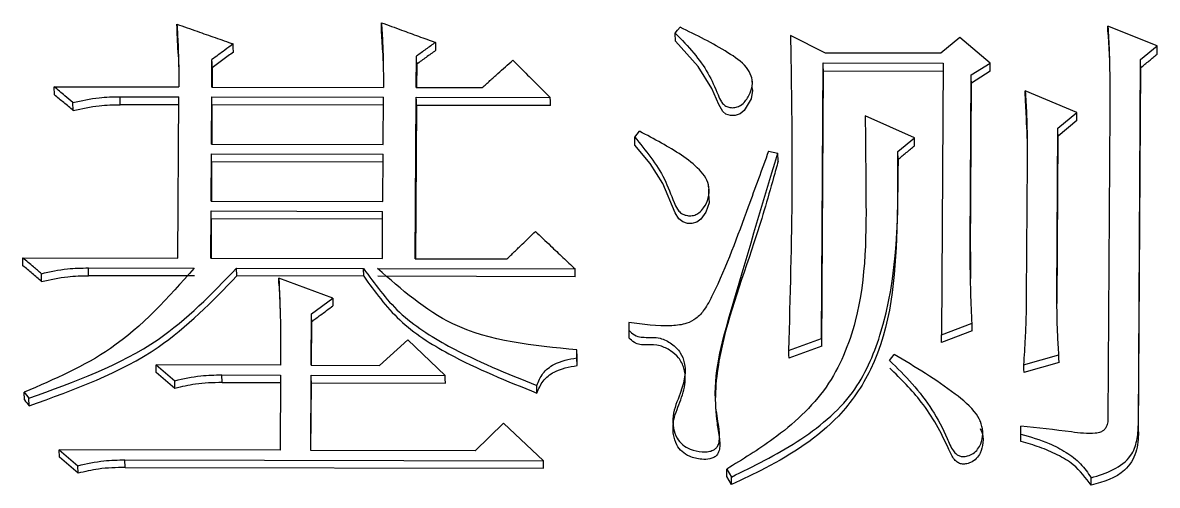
# Model space of a CAD drawing. Header units: millimetres. Extents: x 2448 to 4397, y 790 to 2168.
# Drawn here: x 2854.593 to 2859.292, y 1972.935 to 1974.851 of the extents above; entities that cross this region are included whole.
import ezdxf

# ---------------------------------------------------------------- set-up
doc = ezdxf.new("R2010")
doc.units = ezdxf.units.MM

msp = doc.modelspace()

# ---------------------------------------------------------------- linework, layer by layer
at = {"color": 7, "linetype": 'Continuous', "lineweight": 25}
for p, q in [((2856.0796, 1974.8171), (2856.0788, 1974.8508)), ((2855.2374, 1974.7233), (2855.2326, 1974.8108)), ((2856.0848, 1974.7263), (2856.0796, 1974.8171)), ((2857.2963, 1974.774), (2857.2955, 1974.8076)), ((2857.918, 1974.725), (2857.7724, 1974.7984)), ((2859.2909, 1974.7545), (2859.0869, 1974.8362)), ((2858.4733, 1974.7888), (2858.395, 1974.724)), ((2858.5992, 1974.6829), (2858.4733, 1974.7888)), ((2859.2224, 1974.6978), (2859.2909, 1974.7545)), ((2855.2374, 1974.7233), (2855.2392, 1974.6622)), ((2856.0849, 1974.7261), (2856.0866, 1974.6563)), ((2856.2232, 1974.5823), (2856.224, 1974.7124)), ((2858.395, 1974.724), (2857.918, 1974.725)), ((2855.3763, 1974.5842), (2855.377, 1974.698)), ((2855.3777, 1974.6645), (2855.3772, 1974.5842)), ((2856.2248, 1974.6789), (2856.2242, 1974.5823)), ((2857.9012, 1973.5424), (2857.908, 1974.6844)), ((2857.908, 1974.6844), (2858.4045, 1974.6833)), ((2858.4045, 1974.6833), (2858.3978, 1973.5577)), ((2858.5211, 1974.6343), (2858.5992, 1974.6829)), ((2859.2133, 1973.1872), (2859.2224, 1974.6978)), ((2859.2141, 1973.1558), (2859.2231, 1974.6643)), ((2857.6137, 1974.605), (2857.6135, 1974.6165)), ((2857.9019, 1973.5105), (2857.9088, 1974.6509)), ((2857.9088, 1974.6509), (2858.4053, 1974.6499)), ((2858.5168, 1973.9336), (2858.5211, 1974.6343)), ((2858.6, 1974.6495), (2858.5218, 1974.6009)), ((2854.724, 1974.5856), (2855.24, 1974.5845)), ((2854.7248, 1974.5523), (2854.724, 1974.5856)), ((2855.3763, 1974.5842), (2856.0869, 1974.5826)), ((2856.2232, 1974.5823), (2856.4958, 1974.5818)), ((2857.6142, 1974.5828), (2857.614, 1974.5929)), ((2858.5176, 1973.9012), (2858.5218, 1974.6009)), ((2858.9582, 1974.4788), (2858.7446, 1974.5688)), ((2859.0945, 1974.5887), (2859.0948, 1974.5698)), ((2854.8023, 1974.4871), (2854.8015, 1974.5203)), ((2854.9964, 1974.5443), (2855.2397, 1974.5438)), ((2854.9971, 1974.5111), (2854.9964, 1974.5443)), ((2855.2357, 1973.8753), (2855.2397, 1974.5438)), ((2855.3748, 1974.3481), (2855.376, 1974.5435)), ((2855.376, 1974.5435), (2856.0867, 1974.542)), ((2855.3768, 1974.5102), (2855.376, 1974.5435)), ((2856.0855, 1974.3466), (2856.0867, 1974.542)), ((2856.219, 1973.8732), (2856.223, 1974.5417)), ((2856.223, 1974.5417), (2856.7779, 1974.5405)), ((2855.2405, 1974.5105), (2854.9971, 1974.5111)), ((2855.3768, 1974.5102), (2855.3758, 1974.3481)), ((2856.0865, 1974.5087), (2855.3768, 1974.5102)), ((2856.2237, 1974.5084), (2856.2199, 1973.8732)), ((2856.7786, 1974.5072), (2856.2237, 1974.5084)), ((2858.8799, 1974.4139), (2858.9582, 1974.4788)), ((2859.0945, 1974.4867), (2859.0869, 1973.2121)), ((2858.2858, 1974.3745), (2858.082, 1974.4644)), ((2858.7506, 1974.4288), (2858.7525, 1974.3498)), ((2858.9589, 1974.4457), (2858.8807, 1974.3808)), ((2857.1282, 1974.344), (2857.1274, 1974.377)), ((2858.8758, 1973.7203), (2858.8799, 1974.4139)), ((2858.8765, 1973.6882), (2858.8807, 1974.3808)), ((2855.3748, 1974.3481), (2856.0855, 1974.3466)), ((2858.2173, 1974.3176), (2858.2858, 1974.3745)), ((2855.3734, 1974.1118), (2855.3746, 1974.3074)), ((2855.3746, 1974.3074), (2856.0853, 1974.3059)), ((2855.3754, 1974.2745), (2855.3746, 1974.3074)), ((2856.0841, 1974.1102), (2856.0853, 1974.3059)), ((2857.6819, 1974.3187), (2857.7208, 1974.3105)), ((2857.7216, 1974.2776), (2857.7208, 1974.3105)), ((2858.2181, 1974.2846), (2858.2173, 1974.3176)), ((2855.3754, 1974.2745), (2855.3744, 1974.1118)), ((2856.0851, 1974.273), (2855.3754, 1974.2745)), ((2858.7525, 1974.2757), (2858.7492, 1973.7206)), ((2857.4337, 1974.1716), (2857.4336, 1974.1738)), ((2857.4344, 1974.1407), (2857.4339, 1974.1611)), ((2855.3734, 1974.1118), (2856.0841, 1974.1102)), ((2855.372, 1973.875), (2855.3732, 1974.071)), ((2855.3732, 1974.071), (2856.0838, 1974.0694)), ((2855.3739, 1974.0384), (2855.3732, 1974.071)), ((2856.0827, 1973.8735), (2856.0838, 1974.0694)), ((2855.3739, 1974.0384), (2855.373, 1973.875)), ((2856.0836, 1974.0368), (2855.3739, 1974.0384)), ((2858.5176, 1973.9012), (2858.5168, 1973.9336)), ((2854.5932, 1973.8767), (2855.2357, 1973.8753)), ((2854.594, 1973.8444), (2854.5932, 1973.8767)), ((2855.372, 1973.875), (2856.0827, 1973.8735)), ((2856.219, 1973.8732), (2856.5986, 1973.8724)), ((2854.6714, 1973.7789), (2854.6707, 1973.8111)), ((2854.8655, 1973.8352), (2855.3036, 1973.8343)), ((2854.8663, 1973.803), (2854.8655, 1973.8352)), ((2855.4788, 1973.8339), (2856.0046, 1973.8328)), ((2855.4796, 1973.8017), (2855.4788, 1973.8339)), ((2856.0053, 1973.8005), (2856.0046, 1973.8328)), ((2856.0629, 1973.8327), (2856.8807, 1973.8309)), ((2855.3043, 1973.802), (2854.8663, 1973.803)), ((2856.0053, 1973.8005), (2855.4796, 1973.8017)), ((2855.8773, 1973.7104), (2855.6538, 1973.7927)), ((2856.8815, 1973.7986), (2856.0637, 1973.8004)), ((2855.6546, 1973.7605), (2855.6588, 1973.6472)), ((2858.8765, 1973.6882), (2858.8758, 1973.7203)), ((2855.7892, 1973.6452), (2855.8773, 1973.7104)), ((2855.788, 1973.4323), (2855.7892, 1973.6452)), ((2855.7889, 1973.4323), (2855.79, 1973.6132)), ((2857.1033, 1973.6095), (2857.1031, 1973.5769)), ((2857.1031, 1973.5769), (2857.1039, 1973.545)), ((2858.3978, 1973.5577), (2858.5246, 1973.6066)), ((2855.6612, 1973.5374), (2855.6613, 1973.5294)), ((2856.1878, 1973.5379), (2856.0703, 1973.4317)), ((2856.3427, 1973.3902), (2856.1878, 1973.5379)), ((2857.7646, 1973.4936), (2857.9012, 1973.5424)), ((2858.3985, 1973.5258), (2858.3978, 1973.5577)), ((2858.5254, 1973.5746), (2858.3985, 1973.5258)), ((2856.8882, 1973.4627), (2856.8884, 1973.4955)), ((2856.8892, 1973.4637), (2856.8884, 1973.4955)), ((2857.9019, 1973.5105), (2857.7654, 1973.4618)), ((2856.889, 1973.431), (2856.8882, 1973.4627)), ((2856.889, 1973.431), (2856.8892, 1973.4637)), ((2858.7378, 1973.4342), (2858.884, 1973.4748)), ((2858.8848, 1973.443), (2858.7385, 1973.4024)), ((2855.1455, 1973.4337), (2855.223, 1973.368)), ((2855.6614, 1973.4326), (2855.1455, 1973.4337)), ((2855.1462, 1973.402), (2855.1455, 1973.4337)), ((2855.2237, 1973.3364), (2855.1462, 1973.402)), ((2855.4178, 1973.3921), (2855.6612, 1973.3916)), ((2855.4186, 1973.3605), (2855.4178, 1973.3921)), ((2855.6612, 1973.3916), (2855.6594, 1973.0799)), ((2855.7859, 1973.0796), (2855.7878, 1973.3913)), ((2855.7878, 1973.3913), (2856.3427, 1973.3902)), ((2855.788, 1973.4323), (2856.0703, 1973.4317)), ((2855.2237, 1973.3364), (2855.223, 1973.368)), ((2855.4186, 1973.3605), (2855.661, 1973.36)), ((2855.7869, 1973.0796), (2855.7885, 1973.3597)), ((2855.7885, 1973.3597), (2856.3434, 1973.3585)), ((2854.6197, 1973.264), (2854.6189, 1973.2955)), ((2858.558, 1973.1987), (2858.5579, 1973.2024)), ((2856.5849, 1973.1928), (2856.4674, 1973.0782)), ((2856.7495, 1973.0365), (2856.5849, 1973.1928)), ((2858.7264, 1973.1472), (2858.7265, 1973.18)), ((2859.2141, 1973.1558), (2859.2133, 1973.1872)), ((2858.7271, 1973.1159), (2858.7264, 1973.1472)), ((2854.7443, 1973.0819), (2854.8218, 1973.016)), ((2855.6594, 1973.0799), (2854.7443, 1973.0819)), ((2854.745, 1973.0507), (2854.7443, 1973.0819)), ((2856.4674, 1973.0782), (2855.7859, 1973.0796)), ((2854.8225, 1972.9849), (2854.745, 1973.0507)), ((2854.8225, 1972.9849), (2854.8218, 1973.016)), ((2855.0166, 1973.0402), (2856.7495, 1973.0365)), ((2855.0174, 1973.0091), (2855.0166, 1973.0402)), ((2855.0174, 1973.0091), (2856.7502, 1973.0053)), ((2857.5086, 1973.002), (2857.5279, 1972.9691)), ((2857.5094, 1972.9709), (2857.5086, 1973.002)), ((2857.5287, 1972.938), (2857.5094, 1972.9709))]:
    msp.add_line(p, q, dxfattribs=at)
at = {"color": 7, "linetype": 'Continuous', "lineweight": 25, "flags": 128}
for points in [[(2855.2326, 1974.8108), (2855.2322, 1974.8297), (2855.2318, 1974.8445)], [(2857.2955, 1974.8076), (2857.3053, 1974.8198), (2857.3151, 1974.8319)], [(2859.0877, 1974.8025), (2859.0873, 1974.8214), (2859.0869, 1974.8362)], [(2855.4657, 1974.7292), (2855.4653, 1974.748), (2855.465, 1974.7628)], [(2856.3023, 1974.7691), (2856.3027, 1974.7503), (2856.303, 1974.7355)], [(2857.6124, 1974.5825), (2857.6158, 1974.5701), (2857.6099, 1974.5356), (2857.5812, 1974.4873), (2857.5646, 1974.4739), (2857.5439, 1974.4665), (2857.5241, 1974.4662), (2857.505, 1974.4725), (2857.4922, 1974.4833), (2857.4761, 1974.512), (2857.447, 1974.5783), (2857.3899, 1974.6698), (2857.2963, 1974.774), (2857.2963, 1974.774)], [(2859.2916, 1974.721), (2859.2912, 1974.7398), (2859.2909, 1974.7545)], [(2856.2248, 1974.6789), (2856.2244, 1974.6977), (2856.224, 1974.7124)], [(2855.3777, 1974.6645), (2855.3773, 1974.6833), (2855.377, 1974.698)], [(2857.9088, 1974.6509), (2857.9084, 1974.6697), (2857.908, 1974.6844)], [(2858.6, 1974.6495), (2858.5996, 1974.6682), (2858.5992, 1974.6829)], [(2859.2231, 1974.6643), (2859.2227, 1974.6831), (2859.2224, 1974.6978)], [(2858.5218, 1974.6009), (2858.5214, 1974.6196), (2858.5211, 1974.6343)], [(2858.7453, 1974.5355), (2858.7449, 1974.5541), (2858.7446, 1974.5688)], [(2856.2237, 1974.5084), (2856.2233, 1974.527), (2856.223, 1974.5417)], [(2856.7786, 1974.5072), (2856.7782, 1974.5259), (2856.7779, 1974.5405)], [(2858.9589, 1974.4457), (2858.9585, 1974.4642), (2858.9582, 1974.4788)], [(2857.1274, 1974.377), (2857.1372, 1974.3892), (2857.147, 1974.4014)], [(2858.8807, 1974.3808), (2858.8802, 1974.3993), (2858.8799, 1974.4139)], [(2857.4337, 1974.1409), (2857.4354, 1974.1045), (2857.4224, 1974.0658), (2857.4015, 1974.0372), (2857.3849, 1974.0251), (2857.3646, 1974.019), (2857.346, 1974.0195), (2857.3262, 1974.0262), (2857.3105, 1974.0387), (2857.2957, 1974.0631), (2857.2438, 1974.1847), (2857.1919, 1974.267), (2857.1282, 1974.344), (2857.1282, 1974.344)], [(2858.2866, 1974.3414), (2858.2862, 1974.3599), (2858.2858, 1974.3745)], [(2856.8815, 1973.7986), (2856.881, 1973.8167), (2856.8807, 1973.8309)], [(2855.6546, 1973.7605), (2855.6542, 1973.7785), (2855.6538, 1973.7927)], [(2855.8773, 1973.7104), (2855.8777, 1973.6925), (2855.878, 1973.6783)], [(2855.79, 1973.6132), (2855.7896, 1973.6311), (2855.7892, 1973.6452)], [(2858.5254, 1973.5746), (2858.5249, 1973.5925), (2858.5246, 1973.6066)], [(2857.7646, 1973.4936), (2857.765, 1973.4758), (2857.7654, 1973.4618)], [(2858.183, 1973.4518), (2858.1928, 1973.464), (2858.2026, 1973.4763)], [(2858.8848, 1973.443), (2858.8844, 1973.4608), (2858.884, 1973.4748)], [(2855.7885, 1973.3597), (2855.7881, 1973.3774), (2855.7878, 1973.3913)], [(2856.3434, 1973.3585), (2856.343, 1973.3762), (2856.3427, 1973.3902)], [(2858.7378, 1973.4342), (2858.7382, 1973.4164), (2858.7385, 1973.4024)], [(2854.5996, 1973.3201), (2854.6093, 1973.3078), (2854.6189, 1973.2955)], [(2854.6004, 1973.2886), (2854.6001, 1973.3), (2854.5999, 1973.3101), (2854.5996, 1973.3201)], [(2854.6004, 1973.2886), (2854.6052, 1973.2824), (2854.6101, 1973.2763), (2854.6197, 1973.264)], [(2856.7502, 1973.0053), (2856.7498, 1973.0228), (2856.7495, 1973.0365)], [(2857.5287, 1972.938), (2857.5283, 1972.9519), (2857.5281, 1972.9605), (2857.5279, 1972.9691)], [(2859.0181, 1972.9348), (2859.0179, 1972.9439), (2859.0177, 1972.9529), (2859.0173, 1972.9659)]]:
    msp.add_lwpolyline(points, dxfattribs=at)
at = {"color": 7, "linetype": 'Continuous', "lineweight": 25}
for points, knots in [([(2856.0788, 1974.8508), (2856.0807, 1974.8226), (2856.0845, 1974.7638), (2856.0867, 1974.6744), (2856.0868, 1974.6132), (2856.0869, 1974.5826)], [0, 0, 0, 0, 0.316553, 0.658188, 1, 1, 1, 1]), ([(2856.0788, 1974.8508), (2856.1067, 1974.8406), (2856.1579, 1974.8219), (2856.2324, 1974.7947), (2856.279, 1974.7776), (2856.3023, 1974.7691)], [0, 0, 0, 0, 0.374339, 0.687169, 1, 1, 1, 1]), ([(2855.2318, 1974.8445), (2855.2335, 1974.8167), (2855.2369, 1974.7595), (2855.2394, 1974.6728), (2855.2398, 1974.6139), (2855.24, 1974.5845)], [0, 0, 0, 0, 0.321674, 0.660765, 1, 1, 1, 1]), ([(2855.2318, 1974.8445), (2855.2599, 1974.8347), (2855.3127, 1974.8162), (2855.3905, 1974.7889), (2855.4401, 1974.7715), (2855.465, 1974.7628)], [0, 0, 0, 0, 0.360698, 0.680349, 1, 1, 1, 1]), ([(2857.2955, 1974.8076), (2857.3219, 1974.7804), (2857.372, 1974.7289), (2857.4335, 1974.6432), (2857.4643, 1974.5726), (2857.4828, 1974.5268), (2857.497, 1974.5094), (2857.5124, 1974.5011), (2857.5298, 1974.4981), (2857.5482, 1974.4998), (2857.5684, 1974.5084), (2857.5907, 1974.53), (2857.6076, 1974.5607), (2857.6174, 1974.5971), (2857.6111, 1974.6327), (2857.582, 1974.6824), (2857.5099, 1974.7297), (2857.4171, 1974.783), (2857.3492, 1974.8156), (2857.3151, 1974.8319)], [0, 0, 0, 0, 0.121707, 0.230818, 0.339895, 0.374167, 0.392601, 0.411248, 0.427345, 0.446499, 0.467454, 0.494331, 0.543855, 0.580142, 0.616672, 0.660934, 0.764542, 0.881897, 1, 1, 1, 1]), ([(2857.7724, 1974.7984), (2857.7737, 1974.7276), (2857.7776, 1974.5152), (2857.781, 1974.0809), (2857.7708, 1973.7159), (2857.7646, 1973.4936)], [0, 0, 0, 0, 0.163428, 0.490298, 1, 1, 1, 1]), ([(2859.0869, 1974.8362), (2859.089, 1974.8016), (2859.093, 1974.7324), (2859.0951, 1974.6159), (2859.0947, 1974.5339), (2859.0945, 1974.4867)], [0, 0, 0, 0, 0.2975754, 0.5951716, 1, 1, 1, 1]), ([(2859.0877, 1974.8025), (2859.0899, 1974.7683), (2859.0926, 1974.7261), (2859.0934, 1974.6839), (2859.0935, 1974.676)], [0, 0, 0, 0, 0.812607, 1, 1, 1, 1]), ([(2855.465, 1974.7628), (2855.4532, 1974.7541), (2855.4327, 1974.739), (2855.4033, 1974.7174), (2855.3858, 1974.7045), (2855.377, 1974.698)], [0, 0, 0, 0, 0.401179, 0.70059, 1, 1, 1, 1]), ([(2856.3023, 1974.7691), (2856.2957, 1974.7644), (2856.2827, 1974.7549), (2856.2631, 1974.7408), (2856.2436, 1974.7266), (2856.2305, 1974.7171), (2856.224, 1974.7124)], [0, 0, 0, 0, 0.25, 0.5, 0.75, 1, 1, 1, 1]), ([(2855.4657, 1974.7292), (2855.4511, 1974.7184), (2855.4217, 1974.6969), (2855.3924, 1974.6753), (2855.3777, 1974.6645)], [0, 0, 0, 0, 0.499999, 1, 1, 1, 1]), ([(2856.303, 1974.7355), (2856.29, 1974.7261), (2856.2639, 1974.7072), (2856.2378, 1974.6884), (2856.2248, 1974.6789)], [0, 0, 0, 0, 0.499999, 1, 1, 1, 1]), ([(2859.2231, 1974.6643), (2859.2345, 1974.6738), (2859.2574, 1974.6927), (2859.2802, 1974.7115), (2859.2916, 1974.721)], [0, 0, 0, 0, 0.5, 1, 1, 1, 1]), ([(2856.4958, 1974.5818), (2856.5066, 1974.5914), (2856.5283, 1974.6108), (2856.5707, 1974.6486), (2856.6023, 1974.6768), (2856.6231, 1974.6953)], [0, 0, 0, 0, 0.255423, 0.510847, 1, 1, 1, 1]), ([(2856.6231, 1974.6953), (2856.6434, 1974.6749), (2856.6794, 1974.6389), (2856.731, 1974.5873), (2856.7623, 1974.5561), (2856.7779, 1974.5405)], [0, 0, 0, 0, 0.394938, 0.697469, 1, 1, 1, 1]), ([(2854.8015, 1974.5203), (2854.7904, 1974.5297), (2854.772, 1974.5452), (2854.7461, 1974.567), (2854.7314, 1974.5794), (2854.724, 1974.5856)], [0, 0, 0, 0, 0.429625, 0.714813, 1, 1, 1, 1]), ([(2858.7446, 1974.5688), (2858.7466, 1974.5375), (2858.7508, 1974.4732), (2858.7527, 1974.3754), (2858.7526, 1974.3089), (2858.7525, 1974.2757)], [0, 0, 0, 0, 0.320443, 0.660126, 1, 1, 1, 1]), ([(2854.8023, 1974.4871), (2854.7894, 1974.498), (2854.7635, 1974.5197), (2854.7377, 1974.5414), (2854.7248, 1974.5523)], [0, 0, 0, 0, 0.499999, 1, 1, 1, 1]), ([(2854.8015, 1974.5203), (2854.8373, 1974.5283), (2854.9015, 1974.5427), (2854.9673, 1974.5438), (2854.9964, 1974.5443)], [0, 0, 0, 0, 0.558776, 1, 1, 1, 1]), ([(2858.7505, 1974.4283), (2858.7504, 1974.4308), (2858.7495, 1974.4665), (2858.7473, 1974.5023), (2858.7453, 1974.5355)], [0, 0, 0, 0, 0.069522, 1, 1, 1, 1]), ([(2854.8023, 1974.4871), (2854.8381, 1974.4951), (2854.9022, 1974.5094), (2854.9681, 1974.5106), (2854.9971, 1974.5111)], [0, 0, 0, 0, 0.558764, 1, 1, 1, 1]), ([(2858.082, 1974.4644), (2858.083, 1974.366), (2858.0859, 1974.0832), (2858.0879, 1973.6966), (2857.9389, 1973.3295), (2857.7275, 1973.1359), (2857.5738, 1973.042), (2857.5086, 1973.002)], [0, 0, 0, 0, 0.178855, 0.513547, 0.690722, 0.868662, 1, 1, 1, 1]), ([(2857.1274, 1974.377), (2857.1734, 1974.3213), (2857.2423, 1974.2379), (2857.2807, 1974.1287), (2857.3011, 1974.0809), (2857.3169, 1974.0627), (2857.3353, 1974.0535), (2857.3557, 1974.0501), (2857.3761, 1974.0529), (2857.3967, 1974.0643), (2857.4178, 1974.0881), (2857.4353, 1974.1245), (2857.4369, 1974.1683), (2857.424, 1974.2094), (2857.364, 1974.2793), (2857.2647, 1974.3385), (2857.1775, 1974.3851), (2857.147, 1974.4014)], [0, 0, 0, 0, 0.2272435, 0.3405271, 0.3735507, 0.394575, 0.415757, 0.4352811, 0.4569212, 0.4768821, 0.5065669, 0.5560211, 0.6041014, 0.646557, 0.6929762, 0.892741, 1, 1, 1, 1]), ([(2858.2181, 1974.2846), (2858.2238, 1974.2894), (2858.2352, 1974.2988), (2858.2523, 1974.313), (2858.2695, 1974.3272), (2858.2809, 1974.3367), (2858.2866, 1974.3414)], [0, 0, 0, 0, 0.25, 0.5, 0.75, 1, 1, 1, 1]), ([(2857.1031, 1973.5769), (2857.1068, 1973.5732), (2857.1174, 1973.5628), (2857.1389, 1973.5499), (2857.1801, 1973.5463), (2857.23, 1973.5501), (2857.2816, 1973.5223), (2857.318, 1973.4871), (2857.337, 1973.4383), (2857.337, 1973.3794), (2857.314, 1973.3069), (2857.2839, 1973.238), (2857.2856, 1973.1733), (2857.2997, 1973.1318), (2857.3248, 1973.1015), (2857.3609, 1973.0808), (2857.3989, 1973.0729), (2857.4312, 1973.0736), (2857.4509, 1973.0787), (2857.4642, 1973.0876), (2857.4738, 1973.1008), (2857.4818, 1973.1308), (2857.4744, 1973.1883), (2857.4435, 1973.3636), (2857.5516, 1973.7513), (2857.6545, 1974.0913), (2857.7208, 1974.3105)], [0, 0, 0, 0, 0.00746, 0.021515, 0.03403, 0.064224, 0.088963, 0.113738, 0.135707, 0.164129, 0.199368, 0.247324, 0.272392, 0.293582, 0.310761, 0.327957, 0.351284, 0.363676, 0.372565, 0.379187, 0.385809, 0.395752, 0.424001, 0.470433, 0.65855, 1, 1, 1, 1]), ([(2857.6819, 1974.3187), (2857.6538, 1974.2419), (2857.5808, 1974.0424), (2857.4999, 1973.8202), (2857.4215, 1973.6671), (2857.3852, 1973.6254), (2857.338, 1973.6008), (2857.2421, 1973.5904), (2857.1623, 1973.6014), (2857.1033, 1973.6095)], [0, 0, 0, 0, 0.239945, 0.622922, 0.690928, 0.738575, 0.778427, 0.836125, 1, 1, 1, 1]), ([(2857.5279, 1972.9691), (2857.6204, 1973.0145), (2857.8061, 1973.1056), (2858.0409, 1973.2973), (2858.2214, 1973.7156), (2858.2191, 1974.0601), (2858.2173, 1974.3176)], [0, 0, 0, 0, 0.181553, 0.364441, 0.524926, 1, 1, 1, 1]), ([(2858.2181, 1974.2846), (2858.217, 1974.1881), (2858.2137, 1973.8971), (2858.1855, 1973.5138), (2857.9554, 1973.1769), (2857.7353, 1973.0349), (2857.5752, 1972.9599), (2857.5287, 1972.938)], [0, 0, 0, 0, 0.181376, 0.546779, 0.688394, 0.909317, 1, 1, 1, 1]), ([(2857.7216, 1974.2776), (2857.7152, 1974.2548), (2857.6838, 1974.1415), (2857.6033, 1973.8654), (2857.4744, 1973.5368), (2857.4537, 1973.2552), (2857.4785, 1973.139), (2857.4808, 1973.0987), (2857.4769, 1973.0754), (2857.4682, 1973.0596), (2857.4554, 1973.0491), (2857.4336, 1973.0422), (2857.3986, 1973.0415), (2857.3581, 1973.0507), (2857.3225, 1973.0729), (2857.2985, 1973.1043), (2857.2845, 1973.1504), (2857.2871, 1973.2161), (2857.3207, 1973.2883), (2857.3402, 1973.3602), (2857.3342, 1973.421), (2857.3124, 1973.4632), (2857.2764, 1973.4938), (2857.2319, 1973.5163), (2857.1868, 1973.5167), (2857.1503, 1973.5156), (2857.1237, 1973.5263), (2857.1108, 1973.5384), (2857.1039, 1973.545)], [0, 0, 0, 0, 0.034989, 0.174299, 0.425331, 0.552112, 0.584365, 0.60039, 0.611611, 0.618846, 0.626132, 0.634619, 0.650123, 0.674106, 0.691239, 0.708386, 0.730212, 0.761039, 0.80347, 0.845945, 0.869218, 0.892682, 0.913388, 0.936189, 0.960986, 0.974869, 0.98629, 1, 1, 1, 1]), ([(2856.5986, 1973.8724), (2856.609, 1973.8825), (2856.6298, 1973.9027), (2856.669, 1973.9407), (2856.6978, 1973.9686), (2856.7161, 1973.9865)], [0, 0, 0, 0, 0.265769, 0.531538, 1, 1, 1, 1]), ([(2856.7161, 1973.9865), (2856.7372, 1973.9666), (2856.7751, 1973.9307), (2856.83, 1973.8789), (2856.8638, 1973.8469), (2856.8807, 1973.8309)], [0, 0, 0, 0, 0.383556, 0.691778, 1, 1, 1, 1]), ([(2858.5246, 1973.6066), (2858.5233, 1973.635), (2858.5207, 1973.6917), (2858.5172, 1973.8008), (2858.517, 1973.8814), (2858.5168, 1973.9336)], [0, 0, 0, 0, 0.260453, 0.520911, 1, 1, 1, 1]), ([(2854.6707, 1973.8111), (2854.6596, 1973.8205), (2854.6411, 1973.8362), (2854.6153, 1973.858), (2854.6006, 1973.8705), (2854.5932, 1973.8767)], [0, 0, 0, 0, 0.429625, 0.714813, 1, 1, 1, 1]), ([(2858.5176, 1973.9012), (2858.5175, 1973.8731), (2858.5175, 1973.8366), (2858.5182, 1973.8), (2858.5183, 1973.7916)], [0, 0, 0, 0, 0.769433, 1, 1, 1, 1]), ([(2854.6714, 1973.7789), (2854.6585, 1973.7898), (2854.6327, 1973.8116), (2854.6069, 1973.8335), (2854.594, 1973.8444)], [0, 0, 0, 0, 0.499999, 1, 1, 1, 1]), ([(2855.3036, 1973.8343), (2855.1961, 1973.7132), (2855.0008, 1973.4933), (2854.724, 1973.3738), (2854.5996, 1973.3201)], [0, 0, 0, 0, 0.550543, 1, 1, 1, 1]), ([(2854.6189, 1973.2955), (2854.8074, 1973.3632), (2855.1393, 1973.4824), (2855.3764, 1973.7279), (2855.4788, 1973.8339)], [0, 0, 0, 0, 0.567864, 1, 1, 1, 1]), ([(2854.6707, 1973.8111), (2854.7065, 1973.8192), (2854.7706, 1973.8336), (2854.8365, 1973.8347), (2854.8655, 1973.8352)], [0, 0, 0, 0, 0.558776, 1, 1, 1, 1]), ([(2856.0046, 1973.8328), (2856.0506, 1973.7692), (2856.1442, 1973.6399), (2856.3971, 1973.4791), (2856.5983, 1973.3982), (2856.7221, 1973.3484)], [0, 0, 0, 0, 0.27123, 0.55147, 1, 1, 1, 1]), ([(2856.8884, 1973.4955), (2856.7075, 1973.513), (2856.3905, 1973.5437), (2856.1613, 1973.7459), (2856.0629, 1973.8327)], [0, 0, 0, 0, 0.570799, 1, 1, 1, 1]), ([(2854.6197, 1973.264), (2854.8082, 1973.3316), (2855.1399, 1973.4506), (2855.3771, 1973.6957), (2855.4796, 1973.8017)], [0, 0, 0, 0, 0.567965, 1, 1, 1, 1]), ([(2854.6714, 1973.7789), (2854.7073, 1973.7869), (2854.7714, 1973.8013), (2854.8372, 1973.8025), (2854.8663, 1973.803)], [0, 0, 0, 0, 0.558764, 1, 1, 1, 1]), ([(2855.6538, 1973.7927), (2855.6565, 1973.733), (2855.6606, 1973.6432), (2855.6614, 1973.5231), (2855.6614, 1973.4628), (2855.6614, 1973.4326)], [0, 0, 0, 0, 0.497909, 0.748942, 1, 1, 1, 1]), ([(2856.0053, 1973.8005), (2856.0514, 1973.737), (2856.145, 1973.6079), (2856.3979, 1973.4473), (2856.599, 1973.3665), (2856.7228, 1973.3168)], [0, 0, 0, 0, 0.271126, 0.551367, 1, 1, 1, 1]), ([(2858.7492, 1973.7206), (2858.7489, 1973.6912), (2858.7482, 1973.6323), (2858.7445, 1973.5368), (2858.7402, 1973.4707), (2858.7378, 1973.4342)], [0, 0, 0, 0, 0.3083907, 0.6168057, 1, 1, 1, 1]), ([(2858.884, 1973.4748), (2858.8822, 1973.5029), (2858.8787, 1973.5578), (2858.8763, 1973.6397), (2858.8759, 1973.6934), (2858.8758, 1973.7203)], [0, 0, 0, 0, 0.343066, 0.671459, 1, 1, 1, 1]), ([(2855.79, 1973.6132), (2855.8018, 1973.6219), (2855.8223, 1973.6371), (2855.8517, 1973.6588), (2855.8692, 1973.6718), (2855.878, 1973.6783)], [0, 0, 0, 0, 0.401396, 0.700698, 1, 1, 1, 1]), ([(2856.7221, 1973.3484), (2856.7293, 1973.3656), (2856.7439, 1973.4007), (2856.802, 1973.4471), (2856.8552, 1973.4567), (2856.8882, 1973.4627)], [0, 0, 0, 0, 0.2679558, 0.5459548, 1, 1, 1, 1]), ([(2858.183, 1973.4518), (2858.215, 1973.4203), (2858.3117, 1973.3251), (2858.3974, 1973.195), (2858.4382, 1973.0871), (2858.4585, 1973.0638), (2858.4724, 1973.0557), (2858.4884, 1973.053), (2858.5083, 1973.0558), (2858.53, 1973.0659), (2858.5491, 1973.0836), (2858.5641, 1973.1111), (2858.5709, 1973.1476), (2858.5652, 1973.1907), (2858.5315, 1973.2522), (2858.448, 1973.3198), (2858.3325, 1973.3992), (2858.2461, 1973.4504), (2858.2026, 1973.4763)], [0, 0, 0, 0, 0.116416, 0.351629, 0.402971, 0.419121, 0.431067, 0.443031, 0.459136, 0.480627, 0.502426, 0.525115, 0.56188, 0.599636, 0.639117, 0.743828, 0.870932, 1, 1, 1, 1]), ([(2855.223, 1973.368), (2855.2588, 1973.376), (2855.3229, 1973.3905), (2855.3888, 1973.3916), (2855.4178, 1973.3921)], [0, 0, 0, 0, 0.558776, 1, 1, 1, 1]), ([(2856.7228, 1973.3168), (2856.73, 1973.334), (2856.7447, 1973.369), (2856.8028, 1973.4154), (2856.856, 1973.425), (2856.889, 1973.431)], [0, 0, 0, 0, 0.267795, 0.54577, 1, 1, 1, 1]), ([(2858.5575, 1973.1702), (2858.5591, 1973.1676), (2858.5698, 1973.1502), (2858.5714, 1973.1133), (2858.5628, 1973.0728), (2858.5433, 1973.0444), (2858.5211, 1973.0292), (2858.4992, 1973.0225), (2858.4804, 1973.0225), (2858.4642, 1973.0286), (2858.4439, 1973.0483), (2858.4047, 1973.1384), (2858.3308, 1973.2756), (2858.2297, 1973.3749), (2858.1838, 1973.42)], [0, 0, 0, 0, 0.012991, 0.087579, 0.152459, 0.192009, 0.231731, 0.262614, 0.284856, 0.307285, 0.332489, 0.402046, 0.728102, 1, 1, 1, 1]), ([(2855.4186, 1973.3605), (2855.3816, 1973.3596), (2855.3157, 1973.358), (2855.2518, 1973.3429), (2855.2237, 1973.3364)], [0, 0, 0, 0, 0.561154, 1, 1, 1, 1]), ([(2856.7228, 1973.3168), (2856.7228, 1973.3197), (2856.7226, 1973.3256), (2856.7224, 1973.3361), (2856.7222, 1973.3437), (2856.7221, 1973.3484)], [0, 0, 0, 0, 0.278524, 0.557049, 1, 1, 1, 1]), ([(2859.0868, 1973.212), (2859.0867, 1973.2054), (2859.0866, 1973.1919), (2859.0801, 1973.1745), (2859.0697, 1973.1618), (2859.0547, 1973.1536), (2859.0098, 1973.1461), (2858.8989, 1973.1613), (2858.7965, 1973.1724), (2858.7265, 1973.18)], [0, 0, 0, 0, 0.05226, 0.106815, 0.141845, 0.176946, 0.232603, 0.475375, 1, 1, 1, 1]), ([(2859.0173, 1972.9659), (2859.0487, 1972.9755), (2859.11, 1972.9942), (2859.1838, 1973.0477), (2859.2099, 1973.1205), (2859.2122, 1973.165), (2859.2133, 1973.1872)], [0, 0, 0, 0, 0.2938356, 0.5754559, 0.7886648, 1, 1, 1, 1]), ([(2859.2141, 1973.1558), (2859.2127, 1973.1274), (2859.21, 1973.0703), (2859.1504, 1972.9734), (2859.069, 1972.9497), (2859.0181, 1972.9348)], [0, 0, 0, 0, 0.269263, 0.542597, 1, 1, 1, 1]), ([(2858.7264, 1973.1472), (2858.7663, 1973.1355), (2858.8317, 1973.1165), (2858.9142, 1973.0732), (2858.9764, 1973.0274), (2859.0038, 1972.9862), (2859.0173, 1972.9659)], [0, 0, 0, 0, 0.348104, 0.570285, 0.788109, 1, 1, 1, 1]), ([(2859.0181, 1972.9348), (2858.9953, 1972.9654), (2858.9572, 1973.0165), (2858.8775, 1973.0627), (2858.8047, 1973.0941), (2858.7531, 1973.1086), (2858.7271, 1973.1159)], [0, 0, 0, 0, 0.328947, 0.5495958, 0.7737522, 1, 1, 1, 1]), ([(2854.8218, 1973.016), (2854.8576, 1973.0241), (2854.9217, 1973.0386), (2854.9876, 1973.0397), (2855.0166, 1973.0402)], [0, 0, 0, 0, 0.558776, 1, 1, 1, 1]), ([(2855.0174, 1973.0091), (2854.9804, 1973.0082), (2854.9145, 1973.0066), (2854.8506, 1972.9915), (2854.8225, 1972.9849)], [0, 0, 0, 0, 0.561154, 1, 1, 1, 1])]:
    msp.add_open_spline(points, degree=3, knots=knots, dxfattribs=at)

doc.saveas('drawing.dxf')
